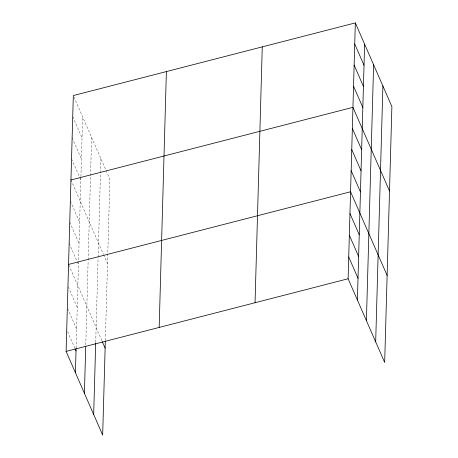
<?xml version="1.0" encoding="UTF-8"?>
<svg xmlns="http://www.w3.org/2000/svg" width="458" height="458" viewBox="0 0 458 458"><rect width="100%" height="100%" fill="white"/><g stroke="black" fill="none" stroke-linecap="round" stroke-linejoin="round"><path stroke-width="0.34" stroke-dasharray="2.29 1.72" d="M76.097 348.132L80.911 177.338M80.934 176.633L82.617 116.83M85.772 344.874L88.148 260.556M88.165 259.852L91.617 137.429M95.716 342.246L98.092 257.854M98.115 257.15L100.474 173.422M100.491 172.723L100.892 158.651M105.346 340.368L109.886 179.244L73.606 96.197M72.73 116.658L82.022 137.938M72.135 137.766L81.427 159.046M71.54 158.874L79.423 176.931M79.709 177.572L80.837 180.154M70.944 179.983L103.29 254.024M103.571 254.665L107.51 263.676M70.349 201.091L79.646 222.37M69.753 222.199L79.051 243.479M69.158 243.307L78.455 264.587M68.843 265.062L102.037 341.027M68.231 286.805L77.247 307.444M67.618 308.555L76.635 329.188M67.566 331.592L74.894 348.355"/><path stroke-width="0.69" d="M105.329 341.073L102.672 435.1L66.112 351.406L73.326 95.55L355.328 22.9L391.888 106.594L384.674 362.45L348.114 278.756L355.328 22.9M75.404 372.686L76.08 348.83M84.404 393.279L85.732 346.277M93.678 414.501L95.693 342.945M159.172 327.43L166.386 71.58M255.049 302.727L262.262 46.876M357.406 300.03L364.62 44.18M366.406 320.629L373.619 64.773M375.68 341.851L382.894 85.995M70.944 179.983L352.946 107.332L389.512 191.026M68.563 264.415L350.565 191.765L387.13 275.458M66.112 351.406L348.114 278.756M354.732 44.008L364.024 65.288M354.137 65.116L363.429 86.396M353.542 86.224L362.833 107.504M352.351 128.44L361.648 149.72M351.755 149.548L361.053 170.828M351.16 170.657L360.457 191.936M349.952 213.514L359.249 234.788M349.34 235.257L358.637 256.537M348.727 257.007L358.019 278.287M102.317 341.674L105.128 348.109M75.175 349.002L76.017 350.937"/></g></svg>
